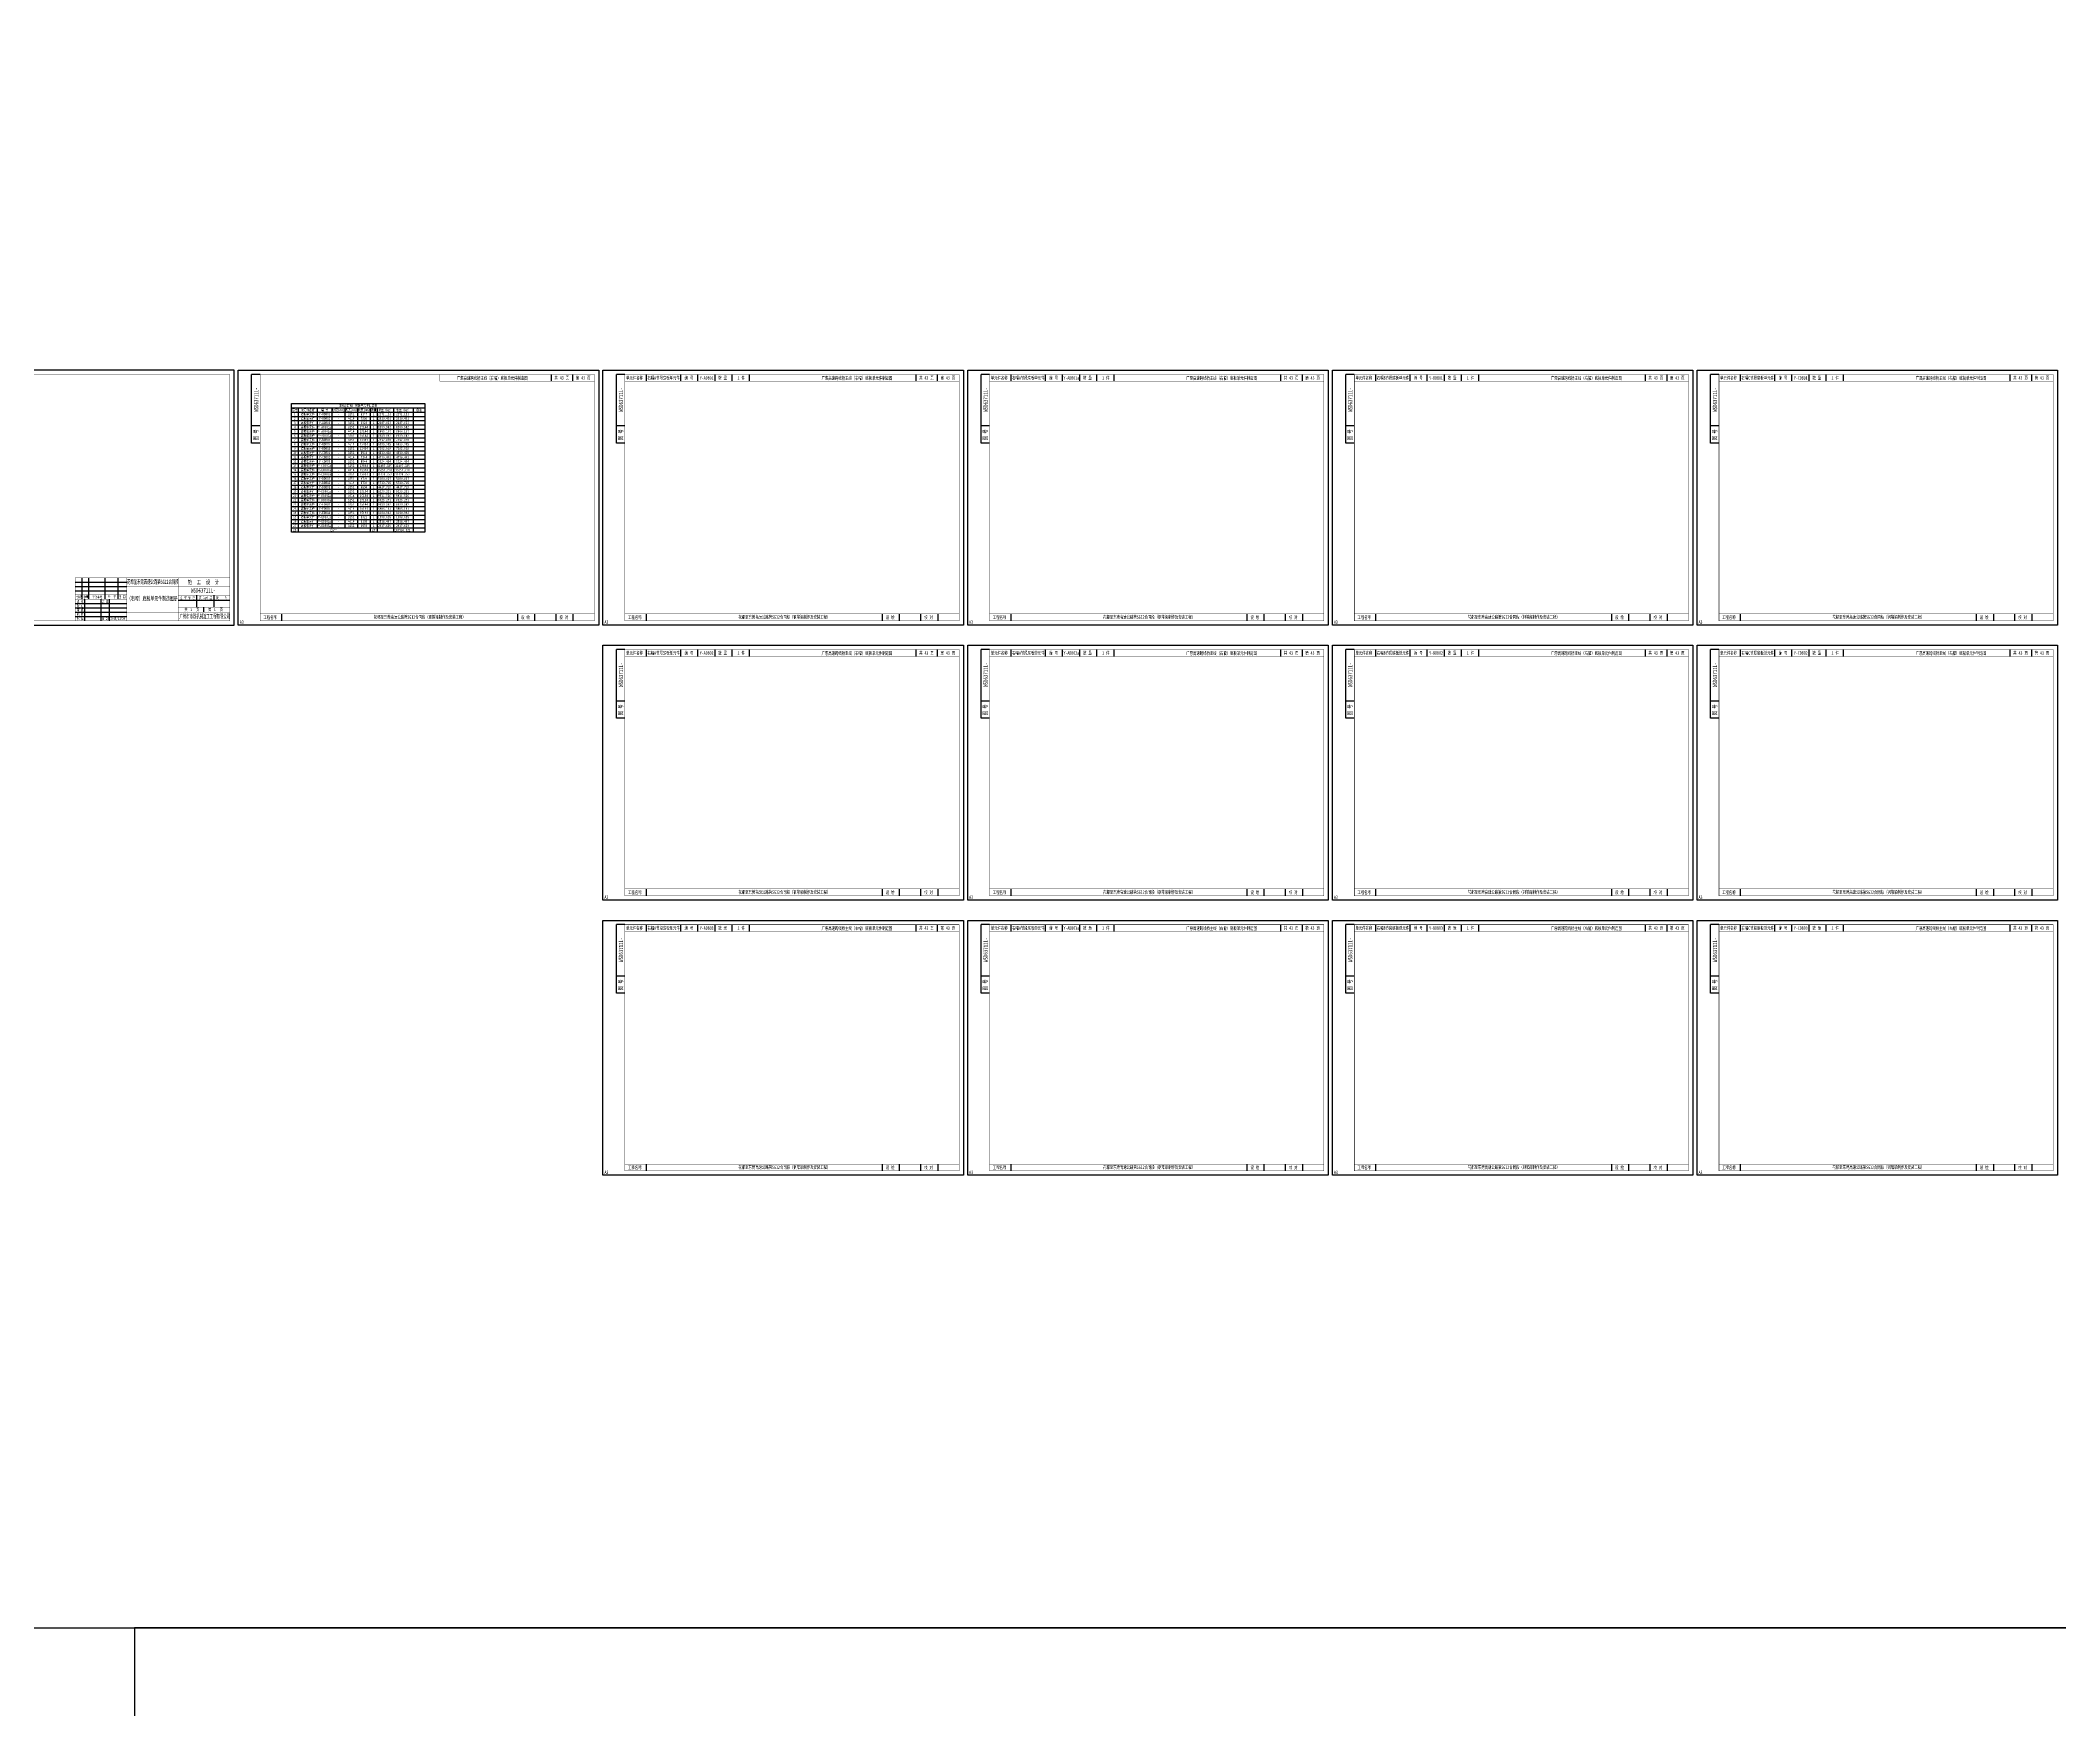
# Model space of a CAD drawing. Extents: x 1629247 to 2251351, y -601856 to -65897.
# Drawn here: x 1847598 to 1953490, y -289876 to -202354 of the extents above; entities that cross this region are included whole.
import ezdxf
from ezdxf.enums import TextEntityAlignment as Align

# ---------------------------------------------------------------- set-up
doc = ezdxf.new("R2010")
doc.units = 0
doc.header["$LTSCALE"] = 2
doc.header["$MEASUREMENT"] = 0
doc.layers.get('0').update_dxf_attribs({"linetype": 'CONTINUOUS'})
doc.layers.add('A3', color=7, linetype='CONTINUOUS')
doc.styles.add('仿宋', font='仿宋_GB2312_1.ttf', dxfattribs={"width": 0.7})

msp = doc.modelspace()

# ---------------------------------------------------------------- linework, layer by layer
at = {"color": 7}
for p, q in [((1860758.8, -221617.2), (1867767.8, -221617.2)), ((1860758.8, -221842.2), (1867767.8, -221842.2)), ((1860758.8, -222067.2), (1867767.8, -222067.2)), ((1860758.8, -222292.2), (1867767.8, -222292.2)), ((1861118.8, -221617.2), (1861118.8, -228142.2)), ((1862119.8, -221617.2), (1862119.8, -227917.2)), ((1862887.8, -221617.2), (1862887.8, -227917.2)), ((1863558.8, -221617.2), (1863558.8, -227917.2)), ((1864229.8, -221617.2), (1864229.8, -227917.2)), ((1864900.8, -221617.2), (1864900.8, -228142.2)), ((1865260.8, -221617.2), (1865260.8, -228142.2)), ((1866115.8, -221617.2), (1866115.8, -228142.2)), ((1867145.8, -221617.2), (1867145.8, -228142.2)), ((1860758.8, -222517.2), (1867767.8, -222517.2)), ((1860758.8, -222742.2), (1867767.8, -222742.2)), ((1860758.8, -222967.2), (1867767.8, -222967.2)), ((1860758.8, -223192.2), (1867767.8, -223192.2)), ((1860758.8, -223417.2), (1867767.8, -223417.2)), ((1860758.8, -223642.2), (1867767.8, -223642.2)), ((1860758.8, -223867.2), (1867767.8, -223867.2)), ((1860758.8, -224092.2), (1867767.8, -224092.2)), ((1860758.8, -224317.2), (1867767.8, -224317.2)), ((1860758.8, -224542.2), (1867767.8, -224542.2)), ((1860758.8, -224767.2), (1867767.8, -224767.2)), ((1860758.8, -224992.2), (1867767.8, -224992.2)), ((1860758.8, -225217.2), (1867767.8, -225217.2)), ((1860758.8, -225442.2), (1867767.8, -225442.2)), ((1860758.8, -225667.2), (1867767.8, -225667.2)), ((1860758.8, -225892.2), (1867767.8, -225892.2)), ((1860758.8, -226117.2), (1867767.8, -226117.2)), ((1860758.8, -226342.2), (1867767.8, -226342.2)), ((1860758.8, -226567.2), (1867767.8, -226567.2)), ((1860758.8, -226792.2), (1867767.8, -226792.2)), ((1860758.8, -227017.2), (1867767.8, -227017.2)), ((1860758.8, -227242.2), (1867767.8, -227242.2)), ((1860758.8, -227467.2), (1867767.8, -227467.2)), ((1860758.8, -227692.2), (1867767.8, -227692.2)), ((1860758.8, -227917.2), (1867767.8, -227917.2))]:
    msp.add_line(p, q, dxfattribs=at)
at = {"color": 7, "ltscale": 3}
msp.add_lwpolyline([(1834047.6, -285588.8), (2057050.8, -285588.8), (2057050.8, -125579), (1834047.6, -125579)], close=True, dxfattribs=at)
at = {"color": 7}
msp.add_lwpolyline([(1860758.8, -221392.2), (1867767.8, -221392.2), (1867767.8, -228142.2), (1860758.8, -228142.2)], close=True, dxfattribs=at)
at = {"color": 8, "ltscale": 3}
msp.add_lwpolyline([(1852530.5, -417867.6), (2049720.8, -417867.6), (2049720.8, -285588.8), (1852530.5, -285588.8)], close=True, dxfattribs=at)
at = {"layer": 'A3'}
for p, q in [((1858677.3, -223469.4), (1858677.3, -219869.4)), ((1859127.3, -219869.4), (1858677.3, -219869.4)), ((1874402.5, -220229.4), (1874402.5, -219869.4)), ((1875527.5, -220229.4), (1875527.5, -219869.4)), ((1877802.3, -223469.4), (1877802.3, -219869.4)), ((1878252.3, -219869.4), (1877802.3, -219869.4)), ((1879377.3, -220229.4), (1879377.3, -219869.4)), ((1881177.3, -220229.4), (1881177.3, -219869.4)), ((1882077.3, -220229.4), (1882077.3, -219869.4)), ((1882977.3, -220229.4), (1882977.3, -219869.4)), ((1883877.3, -220229.4), (1883877.3, -219869.4)), ((1884777.3, -220229.4), (1884777.3, -219869.4)), ((1893527.5, -220229.4), (1893527.5, -219869.4)), ((1894652.5, -220229.4), (1894652.5, -219869.4)), ((1896927.3, -223469.4), (1896927.3, -219869.4)), ((1897377.3, -219869.4), (1896927.3, -219869.4)), ((1898502.3, -220229.4), (1898502.3, -219869.4)), ((1900302.3, -220229.4), (1900302.3, -219869.4)), ((1901202.3, -220229.4), (1901202.3, -219869.4)), ((1902102.3, -220229.4), (1902102.3, -219869.4)), ((1903002.3, -220229.4), (1903002.3, -219869.4)), ((1903902.3, -220229.4), (1903902.3, -219869.4)), ((1912652.5, -220229.4), (1912652.5, -219869.4)), ((1913777.5, -220229.4), (1913777.5, -219869.4)), ((1916052.3, -223469.4), (1916052.3, -219869.4)), ((1916502.3, -219869.4), (1916052.3, -219869.4)), ((1917627.3, -220229.4), (1917627.3, -219869.4)), ((1919427.3, -220229.4), (1919427.3, -219869.4)), ((1920327.3, -220229.4), (1920327.3, -219869.4)), ((1921227.3, -220229.4), (1921227.3, -219869.4)), ((1922127.3, -220229.4), (1922127.3, -219869.4)), ((1923027.3, -220229.4), (1923027.3, -219869.4)), ((1931777.5, -220229.4), (1931777.5, -219869.4)), ((1932902.5, -220229.4), (1932902.5, -219869.4)), ((1935177.3, -223469.4), (1935177.3, -219869.4)), ((1935627.3, -219869.4), (1935177.3, -219869.4)), ((1936752.3, -220229.4), (1936752.3, -219869.4)), ((1938552.3, -220229.4), (1938552.3, -219869.4)), ((1939452.3, -220229.4), (1939452.3, -219869.4)), ((1940352.3, -220229.4), (1940352.3, -219869.4)), ((1941252.3, -220229.4), (1941252.3, -219869.4)), ((1942152.3, -220229.4), (1942152.3, -219869.4)), ((1950902.5, -220229.4), (1950902.5, -219869.4)), ((1952027.5, -220229.4), (1952027.5, -219869.4)), ((1859127.3, -222569.4), (1858677.3, -222569.4)), ((1878252.3, -222569.4), (1877802.3, -222569.4)), ((1897377.3, -222569.4), (1896927.3, -222569.4)), ((1916502.3, -222569.4), (1916052.3, -222569.4)), ((1935627.3, -222569.4), (1935177.3, -222569.4)), ((1859127.3, -223469.4), (1858677.3, -223469.4)), ((1878252.3, -223469.4), (1877802.3, -223469.4)), ((1897377.3, -223469.4), (1896927.3, -223469.4)), ((1916502.3, -223469.4), (1916052.3, -223469.4)), ((1935627.3, -223469.4), (1935177.3, -223469.4)), ((1860252.3, -232784.4), (1860252.3, -232424.4)), ((1872631.8, -232784.4), (1872631.8, -232424.4)), ((1873531.8, -232784.4), (1873531.8, -232424.4)), ((1874646, -232784.4), (1874646, -232424.4)), ((1875546, -232784.4), (1875546, -232424.4)), ((1879377.3, -232784.4), (1879377.3, -232424.4)), ((1891756.8, -232784.4), (1891756.8, -232424.4)), ((1892656.8, -232784.4), (1892656.8, -232424.4)), ((1893771, -232784.4), (1893771, -232424.4)), ((1894671, -232784.4), (1894671, -232424.4)), ((1898502.3, -232784.4), (1898502.3, -232424.4)), ((1910881.8, -232784.4), (1910881.8, -232424.4)), ((1911781.8, -232784.4), (1911781.8, -232424.4)), ((1912896, -232784.4), (1912896, -232424.4)), ((1913796, -232784.4), (1913796, -232424.4)), ((1917627.3, -232784.4), (1917627.3, -232424.4)), ((1930006.8, -232784.4), (1930006.8, -232424.4)), ((1930906.8, -232784.4), (1930906.8, -232424.4)), ((1932021, -232784.4), (1932021, -232424.4)), ((1932921, -232784.4), (1932921, -232424.4)), ((1936752.3, -232784.4), (1936752.3, -232424.4)), ((1949131.8, -232784.4), (1949131.8, -232424.4)), ((1950031.8, -232784.4), (1950031.8, -232424.4)), ((1951146, -232784.4), (1951146, -232424.4)), ((1952046, -232784.4), (1952046, -232424.4)), ((1877802.3, -237893.4), (1877802.3, -234293.4)), ((1878252.3, -234293.4), (1877802.3, -234293.4)), ((1879377.3, -234653.4), (1879377.3, -234293.4)), ((1881177.3, -234653.4), (1881177.3, -234293.4)), ((1882077.3, -234653.4), (1882077.3, -234293.4)), ((1882977.3, -234653.4), (1882977.3, -234293.4)), ((1883877.3, -234653.4), (1883877.3, -234293.4)), ((1884777.3, -234653.4), (1884777.3, -234293.4)), ((1893527.5, -234653.4), (1893527.5, -234293.4)), ((1894652.5, -234653.4), (1894652.5, -234293.4)), ((1896927.3, -237893.4), (1896927.3, -234293.4)), ((1897377.3, -234293.4), (1896927.3, -234293.4)), ((1898502.3, -234653.4), (1898502.3, -234293.4)), ((1900302.3, -234653.4), (1900302.3, -234293.4)), ((1901202.3, -234653.4), (1901202.3, -234293.4)), ((1902102.3, -234653.4), (1902102.3, -234293.4)), ((1903002.3, -234653.4), (1903002.3, -234293.4)), ((1903902.3, -234653.4), (1903902.3, -234293.4)), ((1912652.5, -234653.4), (1912652.5, -234293.4)), ((1913777.5, -234653.4), (1913777.5, -234293.4)), ((1916052.3, -237893.4), (1916052.3, -234293.4)), ((1916502.3, -234293.4), (1916052.3, -234293.4)), ((1917627.3, -234653.4), (1917627.3, -234293.4)), ((1919427.3, -234653.4), (1919427.3, -234293.4)), ((1920327.3, -234653.4), (1920327.3, -234293.4)), ((1921227.3, -234653.4), (1921227.3, -234293.4)), ((1922127.3, -234653.4), (1922127.3, -234293.4)), ((1923027.3, -234653.4), (1923027.3, -234293.4)), ((1931777.5, -234653.4), (1931777.5, -234293.4)), ((1932902.5, -234653.4), (1932902.5, -234293.4)), ((1935177.3, -237893.4), (1935177.3, -234293.4)), ((1935627.3, -234293.4), (1935177.3, -234293.4)), ((1936752.3, -234653.4), (1936752.3, -234293.4)), ((1938552.3, -234653.4), (1938552.3, -234293.4)), ((1939452.3, -234653.4), (1939452.3, -234293.4)), ((1940352.3, -234653.4), (1940352.3, -234293.4)), ((1941252.3, -234653.4), (1941252.3, -234293.4)), ((1942152.3, -234653.4), (1942152.3, -234293.4)), ((1950902.5, -234653.4), (1950902.5, -234293.4)), ((1952027.5, -234653.4), (1952027.5, -234293.4)), ((1878252.3, -236993.4), (1877802.3, -236993.4)), ((1897377.3, -236993.4), (1896927.3, -236993.4)), ((1916502.3, -236993.4), (1916052.3, -236993.4)), ((1935627.3, -236993.4), (1935177.3, -236993.4)), ((1878252.3, -237893.4), (1877802.3, -237893.4)), ((1897377.3, -237893.4), (1896927.3, -237893.4)), ((1916502.3, -237893.4), (1916052.3, -237893.4)), ((1935627.3, -237893.4), (1935177.3, -237893.4)), ((1879377.3, -247208.4), (1879377.3, -246848.4)), ((1891756.8, -247208.4), (1891756.8, -246848.4)), ((1892656.8, -247208.4), (1892656.8, -246848.4)), ((1893771, -247208.4), (1893771, -246848.4)), ((1894671, -247208.4), (1894671, -246848.4)), ((1898502.3, -247208.4), (1898502.3, -246848.4)), ((1910881.8, -247208.4), (1910881.8, -246848.4)), ((1911781.8, -247208.4), (1911781.8, -246848.4)), ((1912896, -247208.4), (1912896, -246848.4)), ((1913796, -247208.4), (1913796, -246848.4)), ((1917627.3, -247208.4), (1917627.3, -246848.4)), ((1930006.8, -247208.4), (1930006.8, -246848.4)), ((1930906.8, -247208.4), (1930906.8, -246848.4)), ((1932021, -247208.4), (1932021, -246848.4)), ((1932921, -247208.4), (1932921, -246848.4)), ((1936752.3, -247208.4), (1936752.3, -246848.4)), ((1949131.8, -247208.4), (1949131.8, -246848.4)), ((1950031.8, -247208.4), (1950031.8, -246848.4)), ((1951146, -247208.4), (1951146, -246848.4)), ((1952046, -247208.4), (1952046, -246848.4)), ((1877802.3, -252317.3), (1877802.3, -248717.3)), ((1878252.3, -248717.3), (1877802.3, -248717.3)), ((1879377.3, -249077.3), (1879377.3, -248717.3)), ((1881177.3, -249077.3), (1881177.3, -248717.3)), ((1882077.3, -249077.3), (1882077.3, -248717.3)), ((1882977.3, -249077.3), (1882977.3, -248717.3)), ((1883877.3, -249077.3), (1883877.3, -248717.3)), ((1884777.3, -249077.3), (1884777.3, -248717.3)), ((1893527.5, -249077.3), (1893527.5, -248717.3)), ((1894652.5, -249077.3), (1894652.5, -248717.3)), ((1896927.3, -252317.3), (1896927.3, -248717.3)), ((1897377.3, -248717.3), (1896927.3, -248717.3)), ((1898502.3, -249077.3), (1898502.3, -248717.3)), ((1900302.3, -249077.3), (1900302.3, -248717.3)), ((1901202.3, -249077.3), (1901202.3, -248717.3)), ((1902102.3, -249077.3), (1902102.3, -248717.3)), ((1903002.3, -249077.3), (1903002.3, -248717.3)), ((1903902.3, -249077.3), (1903902.3, -248717.3)), ((1912652.5, -249077.3), (1912652.5, -248717.3)), ((1913777.5, -249077.3), (1913777.5, -248717.3)), ((1916052.3, -252317.3), (1916052.3, -248717.3)), ((1916502.3, -248717.3), (1916052.3, -248717.3)), ((1917627.3, -249077.3), (1917627.3, -248717.3)), ((1919427.3, -249077.3), (1919427.3, -248717.3)), ((1920327.3, -249077.3), (1920327.3, -248717.3)), ((1921227.3, -249077.3), (1921227.3, -248717.3)), ((1922127.3, -249077.3), (1922127.3, -248717.3)), ((1923027.3, -249077.3), (1923027.3, -248717.3)), ((1931777.5, -249077.3), (1931777.5, -248717.3)), ((1932902.5, -249077.3), (1932902.5, -248717.3)), ((1935177.3, -252317.3), (1935177.3, -248717.3)), ((1935627.3, -248717.3), (1935177.3, -248717.3)), ((1936752.3, -249077.3), (1936752.3, -248717.3)), ((1938552.3, -249077.3), (1938552.3, -248717.3)), ((1939452.3, -249077.3), (1939452.3, -248717.3)), ((1940352.3, -249077.3), (1940352.3, -248717.3)), ((1941252.3, -249077.3), (1941252.3, -248717.3)), ((1942152.3, -249077.3), (1942152.3, -248717.3)), ((1950902.5, -249077.3), (1950902.5, -248717.3)), ((1952027.5, -249077.3), (1952027.5, -248717.3)), ((1878252.3, -251417.3), (1877802.3, -251417.3)), ((1897377.3, -251417.3), (1896927.3, -251417.3)), ((1916502.3, -251417.3), (1916052.3, -251417.3)), ((1935627.3, -251417.3), (1935177.3, -251417.3)), ((1878252.3, -252317.3), (1877802.3, -252317.3)), ((1897377.3, -252317.3), (1896927.3, -252317.3)), ((1916502.3, -252317.3), (1916052.3, -252317.3)), ((1935627.3, -252317.3), (1935177.3, -252317.3)), ((1879377.3, -261632.3), (1879377.3, -261272.3)), ((1891756.8, -261632.3), (1891756.8, -261272.3)), ((1892656.8, -261632.3), (1892656.8, -261272.3)), ((1893771, -261632.3), (1893771, -261272.3)), ((1894671, -261632.3), (1894671, -261272.3)), ((1898502.3, -261632.3), (1898502.3, -261272.3)), ((1910881.8, -261632.3), (1910881.8, -261272.3)), ((1911781.8, -261632.3), (1911781.8, -261272.3)), ((1912896, -261632.3), (1912896, -261272.3)), ((1913796, -261632.3), (1913796, -261272.3)), ((1917627.3, -261632.3), (1917627.3, -261272.3)), ((1930006.8, -261632.3), (1930006.8, -261272.3)), ((1930906.8, -261632.3), (1930906.8, -261272.3)), ((1932021, -261632.3), (1932021, -261272.3)), ((1932921, -261632.3), (1932921, -261272.3)), ((1936752.3, -261632.3), (1936752.3, -261272.3)), ((1949131.8, -261632.3), (1949131.8, -261272.3)), ((1950031.8, -261632.3), (1950031.8, -261272.3)), ((1951146, -261632.3), (1951146, -261272.3)), ((1952046, -261632.3), (1952046, -261272.3))]:
    msp.add_line(p, q, dxfattribs=at)
at = {"layer": 'A3', "color": 7}
for p, q in [((1849427.5, -230759.4), (1852127.5, -230759.4)), ((1849787.5, -231659.4), (1849787.5, -230534.4)), ((1850147.5, -231656.9), (1850147.5, -230534.4)), ((1851002.5, -231659.4), (1851002.5, -230534.4)), ((1851677.5, -231659.4), (1851677.5, -230534.4)), ((1849427.5, -230984.4), (1852127.5, -230984.4)), ((1849427.5, -231209.4), (1852127.5, -231209.4)), ((1849427.5, -231884.4), (1852127.5, -231884.4)), ((1849922.5, -232784.4), (1849922.5, -231659)), ((1850777.5, -232784.4), (1850777.5, -231659.4)), ((1851227.5, -232784.4), (1851227.5, -231659.4)), ((1855795.5, -232068.8), (1855795.5, -231438.8)), ((1856717.5, -232064.4), (1856717.5, -231434.4)), ((1849427.5, -232109.4), (1852127.5, -232109.4)), ((1849427.5, -232334.4), (1852127.5, -232334.4)), ((1849427.5, -232559.4), (1852127.5, -232559.4)), ((1856177.5, -232334.4), (1856177.5, -232064.4))]:
    msp.add_line(p, q, dxfattribs=at)
at = {"layer": 'A3', "color": 7, "linetype": 'Continuous'}
msp.add_line((1854827.5, -231704.4), (1857527.5, -231704.4), dxfattribs=at)
at = {"layer": 'A3'}
for points in [[(1838852.5, -233009.4), (1857752.5, -233009.4), (1857752.5, -219644.4), (1838852.5, -219644.4)], [(1876877.5, -219644.4), (1876877.5, -233009.4), (1857977.5, -233009.4), (1857977.5, -219644.4)], [(1896002.5, -219644.4), (1896002.5, -233009.4), (1877102.5, -233009.4), (1877102.5, -219644.4)], [(1915127.5, -219644.4), (1915127.5, -233009.4), (1896227.5, -233009.4), (1896227.5, -219644.4)], [(1934252.5, -219644.4), (1934252.5, -233009.4), (1915352.5, -233009.4), (1915352.5, -219644.4)], [(1953377.5, -219644.4), (1953377.5, -233009.4), (1934477.5, -233009.4), (1934477.5, -219644.4)], [(1896002.5, -234068.4), (1896002.5, -247433.4), (1877102.5, -247433.4), (1877102.5, -234068.4)], [(1915127.5, -234068.4), (1915127.5, -247433.4), (1896227.5, -247433.4), (1896227.5, -234068.4)], [(1934252.5, -234068.4), (1934252.5, -247433.4), (1915352.5, -247433.4), (1915352.5, -234068.4)], [(1953377.5, -234068.4), (1953377.5, -247433.4), (1934477.5, -247433.4), (1934477.5, -234068.4)], [(1896002.5, -248492.3), (1896002.5, -261857.3), (1877102.5, -261857.3), (1877102.5, -248492.3)], [(1915127.5, -248492.3), (1915127.5, -261857.3), (1896227.5, -261857.3), (1896227.5, -248492.3)], [(1934252.5, -248492.3), (1934252.5, -261857.3), (1915352.5, -261857.3), (1915352.5, -248492.3)], [(1953377.5, -248492.3), (1953377.5, -261857.3), (1934477.5, -261857.3), (1934477.5, -248492.3)]]:
    msp.add_lwpolyline(points, close=True, dxfattribs=at)
for points, const_width in [([(1840002.3, -219869.4), (1857527.5, -219869.4), (1857527.5, -232784.4), (1840002.3, -232784.4), (1840002.3, -219869.4)], 22.5), ([(1859127.3, -219869.4), (1876652.5, -219869.4), (1876652.5, -232784.4), (1859127.3, -232784.4), (1859127.3, -219869.4)], 22.5), ([(1868542.9, -220229.4), (1868542.9, -219869.4)], 18), ([(1868542.9, -220229.4), (1876652.5, -220229.4)], 18), ([(1878252.3, -219869.4), (1895777.5, -219869.4), (1895777.5, -232784.4), (1878252.3, -232784.4), (1878252.3, -219869.4)], 22.5), ([(1878252.3, -220229.4), (1895777.5, -220229.4)], 18), ([(1897377.3, -219869.4), (1914902.5, -219869.4), (1914902.5, -232784.4), (1897377.3, -232784.4), (1897377.3, -219869.4)], 22.5), ([(1897377.3, -220229.4), (1914902.5, -220229.4)], 18), ([(1916502.3, -219869.4), (1934027.5, -219869.4), (1934027.5, -232784.4), (1916502.3, -232784.4), (1916502.3, -219869.4)], 22.5), ([(1916502.3, -220229.4), (1934027.5, -220229.4)], 18), ([(1935627.3, -219869.4), (1953152.5, -219869.4), (1953152.5, -232784.4), (1935627.3, -232784.4), (1935627.3, -219869.4)], 22.5), ([(1935627.3, -220229.4), (1953152.5, -220229.4)], 18), ([(1849427.5, -232784.4), (1849427.5, -230534.4), (1857527.5, -230534.4)], 18), ([(1859127.3, -232424.4), (1876652.5, -232424.4)], 18), ([(1878252.3, -232424.4), (1895777.5, -232424.4)], 18), ([(1897377.3, -232424.4), (1914902.5, -232424.4)], 18), ([(1916502.3, -232424.4), (1934027.5, -232424.4)], 18), ([(1935627.3, -232424.4), (1953152.5, -232424.4)], 18), ([(1878252.3, -234293.4), (1895777.5, -234293.4), (1895777.5, -247208.4), (1878252.3, -247208.4), (1878252.3, -234293.4)], 22.5), ([(1878252.3, -234653.4), (1895777.5, -234653.4)], 18), ([(1897377.3, -234293.4), (1914902.5, -234293.4), (1914902.5, -247208.4), (1897377.3, -247208.4), (1897377.3, -234293.4)], 22.5), ([(1897377.3, -234653.4), (1914902.5, -234653.4)], 18), ([(1916502.3, -234293.4), (1934027.5, -234293.4), (1934027.5, -247208.4), (1916502.3, -247208.4), (1916502.3, -234293.4)], 22.5), ([(1916502.3, -234653.4), (1934027.5, -234653.4)], 18), ([(1935627.3, -234293.4), (1953152.5, -234293.4), (1953152.5, -247208.4), (1935627.3, -247208.4), (1935627.3, -234293.4)], 22.5), ([(1935627.3, -234653.4), (1953152.5, -234653.4)], 18), ([(1878252.3, -246848.4), (1895777.5, -246848.4)], 18), ([(1897377.3, -246848.4), (1914902.5, -246848.4)], 18), ([(1916502.3, -246848.4), (1934027.5, -246848.4)], 18), ([(1935627.3, -246848.4), (1953152.5, -246848.4)], 18), ([(1878252.3, -248717.3), (1895777.5, -248717.3), (1895777.5, -261632.3), (1878252.3, -261632.3), (1878252.3, -248717.3)], 22.5), ([(1897377.3, -248717.3), (1914902.5, -248717.3), (1914902.5, -261632.3), (1897377.3, -261632.3), (1897377.3, -248717.3)], 22.5), ([(1916502.3, -248717.3), (1934027.5, -248717.3), (1934027.5, -261632.3), (1916502.3, -261632.3), (1916502.3, -248717.3)], 22.5), ([(1935627.3, -248717.3), (1953152.5, -248717.3), (1953152.5, -261632.3), (1935627.3, -261632.3), (1935627.3, -248717.3)], 22.5), ([(1878252.3, -249077.3), (1895777.5, -249077.3)], 18), ([(1897377.3, -249077.3), (1914902.5, -249077.3)], 18), ([(1916502.3, -249077.3), (1934027.5, -249077.3)], 18), ([(1935627.3, -249077.3), (1953152.5, -249077.3)], 18), ([(1878252.3, -261272.3), (1895777.5, -261272.3)], 18), ([(1897377.3, -261272.3), (1914902.5, -261272.3)], 18), ([(1916502.3, -261272.3), (1934027.5, -261272.3)], 18), ([(1935627.3, -261272.3), (1953152.5, -261272.3)], 18)]:
    msp.add_lwpolyline(points, dxfattribs=dict(at, const_width=const_width))
at = {"layer": 'A3', "color": 7, "linetype": 'Continuous', "const_width": 18}
for points in [[(1852127.5, -232784.4), (1852127.5, -230534.4)], [(1854828.7, -232784.4), (1854828.7, -230534.4)], [(1849427.5, -231426.6), (1852127.5, -231426.6)], [(1849427.5, -231659), (1852127.5, -231659)], [(1852127.5, -230984.4), (1857527.5, -230984.4)], [(1857527.5, -231434.4), (1854828.7, -231434.4)], [(1852127.5, -232334.4), (1857527.5, -232334.4)], [(1854828.7, -232065.5), (1857527.5, -232065.5)]]:
    msp.add_lwpolyline(points, dxfattribs=at)

# ---------------------------------------------------------------- texts
at = {"color": 7, "style": '仿宋', "width": 0.85}
for s, p in [('序号', (1860938.8, -221729.7)), ('3', (1860938.8, -222404.7)), ('2', (1860938.8, -222179.7)), ('1', (1860938.8, -221954.7)), ('底板单元件', (1861619.3, -221954.7)), ('底板单元件', (1861619.3, -222179.7)), ('底板单元件', (1861619.3, -222404.7)), ('单元件名称', (1861619.3, -221729.7)), ('Y-ADB01', (1862503.8, -221954.7)), ('Y-ADB02', (1862503.8, -222179.7)), ('Y-ADB03', (1862503.8, -222404.7)), ('编 号', (1862503.8, -221729.7)), ('厚度(mm)', (1863223.3, -221729.7)), ('-', (1863223.3, -221954.7)), ('-', (1863223.3, -222179.7)), ('主线(右幅) 底板单元件汇总表', (1864263.3, -221504.7)), ('宽度(mm)', (1863894.3, -221729.7)), ('4014', (1863894.3, -222179.7)), ('3152', (1863894.3, -221954.7)), ('3152', (1863894.3, -222404.7)), ('长度(mm)', (1864565.3, -221729.7)), ('6347', (1864565.3, -221954.7)), ('7030', (1864565.3, -222179.7)), ('6923', (1864565.3, -222404.7)), ('数量', (1865080.8, -221729.7)), ('1', (1865080.8, -221954.7)), ('1', (1865080.8, -222179.7)), ('1', (1865080.8, -222404.7)), ('单重（kg）', (1865688.3, -221729.7)), ('2371.191 ', (1865688.3, -221954.7)), ('2910.491 ', (1865688.3, -222179.7)), ('2647.027 ', (1865688.3, -222404.7)), ('总重（kg）', (1866630.8, -221729.7)), ('2371.191 ', (1866630.8, -221954.7)), ('2910.491 ', (1866630.8, -222179.7)), ('2647.027 ', (1866630.8, -222404.7)), ('备注', (1867456.8, -221729.7)), ('4', (1860938.8, -222629.7)), ('5', (1860938.8, -222854.7)), ('6', (1860938.8, -223079.7)), ('7', (1860938.8, -223304.7)), ('底板单元件', (1861619.3, -222629.7)), ('底板单元件', (1861619.3, -222854.7)), ('底板单元件', (1861619.3, -223079.7)), ('底板单元件', (1861619.3, -223304.7)), ('Y-ADB01a', (1862503.8, -222629.7)), ('Y-ADB02a', (1862503.8, -222854.7)), ('Y-ADB03a', (1862503.8, -223079.7)), ('Y-BDB01', (1862503.8, -223304.7)), ('-', (1863223.3, -222404.7)), ('-', (1863223.3, -222629.7)), ('-', (1863223.3, -222854.7)), ('-', (1863223.3, -223079.7)), ('-', (1863223.3, -223304.7)), ('4014', (1863894.3, -222854.7)), ('3152', (1863894.3, -222629.7)), ('3152', (1863894.3, -223079.7)), ('3152', (1863894.3, -223304.7)), ('15144', (1864565.3, -222629.7)), ('15144', (1864565.3, -222854.7)), ('15144', (1864565.3, -223079.7)), ('13494', (1864565.3, -223304.7)), ('1', (1865080.8, -222629.7)), ('1', (1865080.8, -222854.7)), ('1', (1865080.8, -223079.7)), ('1', (1865080.8, -223304.7)), ('8300.982 ', (1865688.3, -222629.7)), ('8300.982 ', (1865688.3, -223079.7)), ('9886.167 ', (1865688.3, -222854.7)), ('7392.028 ', (1865688.3, -223304.7)), ('8300.982 ', (1866630.8, -222629.7)), ('8300.982 ', (1866630.8, -223079.7)), ('9886.167 ', (1866630.8, -222854.7)), ('7392.028 ', (1866630.8, -223304.7)), ('10', (1860938.8, -223979.7)), ('11', (1860938.8, -224204.7)), ('12', (1860938.8, -224429.7)), ('8', (1860938.8, -223529.7)), ('9', (1860938.8, -223754.7)), ('底板单元件', (1861619.3, -223529.7)), ('底板单元件', (1861619.3, -223754.7)), ('底板单元件', (1861619.3, -223979.7)), ('底板单元件', (1861619.3, -224204.7)), ('底板单元件', (1861619.3, -224429.7)), ('Y-BDB02', (1862503.8, -223529.7)), ('Y-BDB03', (1862503.8, -223754.7)), ('Y-CDB01', (1862503.8, -223979.7)), ('Y-CDB02', (1862503.8, -224204.7)), ('Y-CDB03', (1862503.8, -224429.7)), ('-', (1863223.3, -223529.7)), ('-', (1863223.3, -223754.7)), ('-', (1863223.3, -223979.7)), ('-', (1863223.3, -224204.7)), ('-', (1863223.3, -224429.7)), ('4014', (1863894.3, -223529.7)), ('4014', (1863894.3, -224204.7)), ('3152', (1863894.3, -223754.7)), ('3152', (1863894.3, -223979.7)), ('3152', (1863894.3, -224429.7)), ('13494', (1864565.3, -223529.7)), ('13494', (1864565.3, -223754.7)), ('8844', (1864565.3, -223979.7)), ('8844', (1864565.3, -224429.7)), ('7344', (1864565.3, -224204.7)), ('1', (1865080.8, -223529.7)), ('1', (1865080.8, -223754.7)), ('1', (1865080.8, -223979.7)), ('1', (1865080.8, -224204.7)), ('1', (1865080.8, -224429.7)), ('4830.428 ', (1865688.3, -223979.7)), ('4776.401 ', (1865688.3, -224204.7)), ('5324.434 ', (1865688.3, -224429.7)), ('8805.255 ', (1865688.3, -223529.7)), ('7392.028 ', (1865688.3, -223754.7)), ('4830.428 ', (1866630.8, -223979.7)), ('4776.401 ', (1866630.8, -224204.7)), ('5324.434 ', (1866630.8, -224429.7)), ('8805.255 ', (1866630.8, -223529.7)), ('7392.028 ', (1866630.8, -223754.7)), ('13', (1860938.8, -224654.7)), ('14', (1860938.8, -224879.7)), ('15', (1860938.8, -225104.7)), ('16', (1860938.8, -225329.7)), ('17', (1860938.8, -225554.7)), ('底板单元件', (1861619.3, -224654.7)), ('底板单元件', (1861619.3, -224879.7)), ('底板单元件', (1861619.3, -225104.7)), ('底板单元件', (1861619.3, -225329.7)), ('底板单元件', (1861619.3, -225554.7)), ('Y-CDB01a', (1862503.8, -224654.7)), ('Y-CDB02a', (1862503.8, -224879.7)), ('Y-CDB03a', (1862503.8, -225104.7)), ('Y-DDB01', (1862503.8, -225329.7)), ('Y-DDB02', (1862503.8, -225554.7)), ('-', (1863223.3, -224654.7)), ('-', (1863223.3, -224879.7)), ('-', (1863223.3, -225104.7)), ('-', (1863223.3, -225329.7)), ('4014', (1863894.3, -224879.7)), ('4014', (1863894.3, -225554.7)), ('3152', (1863894.3, -224654.7)), ('3152', (1863894.3, -225104.7)), ('3152', (1863894.3, -225329.7)), ('13894', (1864565.3, -224654.7)), ('15394', (1864565.3, -224879.7)), ('13894', (1864565.3, -225104.7)), ('6794', (1864565.3, -225329.7)), ('6794', (1864565.3, -225554.7)), ('1', (1865080.8, -224654.7)), ('1', (1865080.8, -224879.7)), ('1', (1865080.8, -225104.7)), ('1', (1865080.8, -225329.7)), ('1', (1865080.8, -225554.7)), ('11487.585 ', (1865688.3, -224654.7)), ('15352.278 ', (1865688.3, -224879.7)), ('11428.252 ', (1865688.3, -225104.7)), ('5380.007 ', (1865688.3, -225329.7)), ('5739.715 ', (1865688.3, -225554.7)), ('11487.585 ', (1866630.8, -224654.7)), ('15352.278 ', (1866630.8, -224879.7)), ('11428.252 ', (1866630.8, -225104.7)), ('5380.007 ', (1866630.8, -225329.7)), ('5739.715 ', (1866630.8, -225554.7)), ('20', (1860938.8, -226229.7)), ('21', (1860938.8, -226454.7)), ('18', (1860938.8, -225779.7)), ('19', (1860938.8, -226004.7)), ('底板单元件', (1861619.3, -225779.7)), ('底板单元件', (1861619.3, -226004.7)), ('底板单元件', (1861619.3, -226229.7)), ('底板单元件', (1861619.3, -226454.7)), ('底板单元件', (1861619.3, -226679.7)), ('Y-DDB01a', (1862503.8, -226004.7)), ('Y-DDB02a', (1862503.8, -226229.7)), ('Y-DDB03a', (1862503.8, -226454.7)), ('Y-DDB03', (1862503.8, -225779.7)), ('-', (1863223.3, -225554.7)), ('-', (1863223.3, -225779.7)), ('-', (1863223.3, -226004.7)), ('-', (1863223.3, -226229.7)), ('-', (1863223.3, -226454.7)), ('4014', (1863894.3, -226229.7)), ('3152', (1863894.3, -225779.7)), ('3152', (1863894.3, -226004.7)), ('3152', (1863894.3, -226454.7)), ('15194', (1864565.3, -226004.7)), ('15194', (1864565.3, -226229.7)), ('15194', (1864565.3, -226454.7)), ('6694', (1864565.3, -225779.7)), ('1', (1865080.8, -225779.7)), ('1', (1865080.8, -226004.7)), ('1', (1865080.8, -226229.7)), ('1', (1865080.8, -226454.7)), ('4417.710 ', (1865688.3, -225779.7)), ('8323.251 ', (1865688.3, -226004.7)), ('8323.251 ', (1865688.3, -226454.7)), ('9914.526 ', (1865688.3, -226229.7)), ('4417.710 ', (1866630.8, -225779.7)), ('8323.251 ', (1866630.8, -226004.7)), ('8323.251 ', (1866630.8, -226454.7)), ('9914.526 ', (1866630.8, -226229.7)), ('22', (1860938.8, -226679.7)), ('23', (1860938.8, -226904.7)), ('24', (1860938.8, -227129.7)), ('25', (1860938.8, -227354.7)), ('26', (1860938.8, -227579.7)), ('底板单元件', (1861619.3, -226904.7)), ('底板单元件', (1861619.3, -227129.7)), ('底板单元件', (1861619.3, -227354.7)), ('底板单元件', (1861619.3, -227579.7)), ('Y-EDB01a', (1862503.8, -227354.7)), ('Y-EDB02a', (1862503.8, -227579.7)), ('Y-EDB01', (1862503.8, -226679.7)), ('Y-EDB02', (1862503.8, -226904.7)), ('Y-EDB03', (1862503.8, -227129.7)), ('-', (1863223.3, -226679.7)), ('-', (1863223.3, -226904.7)), ('-', (1863223.3, -227129.7)), ('-', (1863223.3, -227354.7)), ('-', (1863223.3, -227579.7)), ('4014', (1863894.3, -226904.7)), ('4014', (1863894.3, -227579.7)), ('3152', (1863894.3, -226679.7)), ('3152', (1863894.3, -227129.7)), ('3152', (1863894.3, -227354.7)), ('15144', (1864565.3, -226679.7)), ('15144', (1864565.3, -226904.7)), ('15144', (1864565.3, -227129.7)), ('5021', (1864565.3, -227354.7)), ('6198', (1864565.3, -227579.7)), ('1', (1865080.8, -226679.7)), ('1', (1865080.8, -226904.7)), ('1', (1865080.8, -227129.7)), ('1', (1865080.8, -227354.7)), ('1', (1865080.8, -227579.7)), ('2838.467 ', (1865688.3, -227579.7)), ('8300.982 ', (1865688.3, -226679.7)), ('8300.982 ', (1865688.3, -227129.7)), ('9886.167 ', (1865688.3, -226904.7)), ('1988.095 ', (1865688.3, -227354.7)), ('2838.467 ', (1866630.8, -227579.7)), ('8300.982 ', (1866630.8, -226679.7)), ('8300.982 ', (1866630.8, -227129.7)), ('9886.167 ', (1866630.8, -226904.7)), ('1988.095 ', (1866630.8, -227354.7)), ('27', (1860938.8, -227804.7)), ('28', (1860938.8, -228029.7)), ('底板单元件', (1861619.3, -227804.7)), ('Y-EDB03a', (1862503.8, -227804.7)), ('合计：', (1863009.8, -228029.7)), ('-', (1863223.3, -227804.7)), ('3152', (1863894.3, -227804.7)), ('6878', (1864565.3, -227804.7)), ('27', (1865080.8, -228029.7)), ('1', (1865080.8, -227804.7)), ('2917.639 ', (1865688.3, -227804.7)), ('187536.321 ', (1866630.8, -228029.7)), ('2917.639 ', (1866630.8, -227804.7))]:
    msp.add_text(s, height=121.5, dxfattribs=at).set_placement(p, align=Align.MIDDLE_CENTER)
at = {"layer": 'A3', "color": 6, "linetype": 'Continuous', "style": '仿宋', "width": 0.7}
for p in [(1869441.2, -220150.3), (1888566.2, -220150.3), (1907691.2, -220150.3), (1926816.2, -220150.3), (1945941.2, -220150.3), (1888566.2, -234574.2), (1907691.2, -234574.2), (1926816.2, -234574.2), (1945941.2, -234574.2), (1888566.2, -248998.1), (1907691.2, -248998.1), (1926816.2, -248998.1), (1945941.2, -248998.1)]:
    msp.add_text('广惠高速跨线桥主线（右幅）底板单元件制造图', height=180, dxfattribs=at).set_placement(p)
at = {"layer": 'A3', "color": 7, "linetype": 'Continuous', "style": '仿宋'}
for s, height, width, p in [('共 43 页', 180, 0.7, (1874554.8, -220139.6)), ('第 43 页', 180, 0.7, (1875679.8, -220139.6)), ('单元件名称', 180, 0.7, (1878314.8, -220139.6)), ('编 号', 180, 0.7, (1881383.2, -220139.6)), ('数 量', 180, 0.7, (1883149.7, -220139.6)), ('共 43 页', 180, 0.7, (1893679.8, -220139.6)), ('第 43 页', 180, 0.7, (1894804.8, -220139.6)), ('单元件名称', 180, 0.7, (1897439.8, -220139.6)), ('编 号', 180, 0.7, (1900508.2, -220139.6)), ('数 量', 180, 0.7, (1902274.7, -220139.6)), ('共 43 页', 180, 0.7, (1912804.8, -220139.6)), ('第 43 页', 180, 0.7, (1913929.8, -220139.6)), ('单元件名称', 180, 0.7, (1916564.8, -220139.6)), ('编 号', 180, 0.7, (1919633.2, -220139.6)), ('数 量', 180, 0.7, (1921399.7, -220139.6)), ('共 43 页', 180, 0.7, (1931929.8, -220139.6)), ('第 43 页', 180, 0.7, (1933054.8, -220139.6)), ('单元件名称', 180, 0.7, (1935689.8, -220139.6)), ('编 号', 180, 0.7, (1938758.2, -220139.6)), ('数 量', 180, 0.7, (1940524.7, -220139.6)), ('共 43 页', 180, 0.7, (1951054.8, -220139.6)), ('第 43 页', 180, 0.7, (1952179.8, -220139.6)), ('施  工  设  计 ', 225, 0.7, (1855323.1, -230868.7)), ('广州市市政机械施工工程有限公司', 225, 0.56, (1854894.6, -232662.2)), ('共     页', 157.5, 0.7, (1855159.3, -232279.3)), ('1', 157.5, 0.7, (1855462.5, -232279.3)), ('第     页', 157.5, 0.7, (1856401.7, -232279.3)), ('1', 157.5, 0.7, (1856702.9, -232279.3)), ('工程名称', 180, 0.7, (1859292.9, -232694.6)), ('花都至东莞高速公路第SG12合同段（钢箱梁制作及安装工程）', 180, 0.7, (1865079, -232676.9)), ('设 绘', 180, 0.7, (1872807.3, -232694.6)), ('校 对', 180, 0.7, (1874821.6, -232694.6)), ('工程名称', 180, 0.7, (1878417.9, -232694.6)), ('花都至东莞高速公路第SG12合同段（钢箱梁制作及安装工程）', 180, 0.7, (1884204, -232676.9)), ('设 绘', 180, 0.7, (1891932.3, -232694.6)), ('校 对', 180, 0.7, (1893946.6, -232694.6)), ('工程名称', 180, 0.7, (1897542.9, -232694.6)), ('花都至东莞高速公路第SG12合同段（钢箱梁制作及安装工程）', 180, 0.7, (1903329, -232676.9)), ('设 绘', 180, 0.7, (1911057.3, -232694.6)), ('校 对', 180, 0.7, (1913071.6, -232694.6)), ('工程名称', 180, 0.7, (1916667.9, -232694.6)), ('花都至东莞高速公路第SG12合同段（钢箱梁制作及安装工程）', 180, 0.7, (1922454, -232676.9)), ('设 绘', 180, 0.7, (1930182.3, -232694.6)), ('校 对', 180, 0.7, (1932196.6, -232694.6)), ('工程名称', 180, 0.7, (1935792.9, -232694.6)), ('花都至东莞高速公路第SG12合同段（钢箱梁制作及安装工程）', 180, 0.7, (1941579, -232676.9)), ('设 绘', 180, 0.7, (1949307.3, -232694.6)), ('校 对', 180, 0.7, (1951321.6, -232694.6)), ('单元件名称', 180, 0.7, (1878314.8, -234563.5)), ('编 号', 180, 0.7, (1881383.2, -234563.5)), ('数 量', 180, 0.7, (1883149.7, -234563.5)), ('共 43 页', 180, 0.7, (1893679.8, -234563.5)), ('第 43 页', 180, 0.7, (1894804.8, -234563.5)), ('单元件名称', 180, 0.7, (1897439.8, -234563.5)), ('编 号', 180, 0.7, (1900508.2, -234563.5)), ('数 量', 180, 0.7, (1902274.7, -234563.5)), ('共 43 页', 180, 0.7, (1912804.8, -234563.5)), ('第 43 页', 180, 0.7, (1913929.8, -234563.5)), ('单元件名称', 180, 0.7, (1916564.8, -234563.5)), ('编 号', 180, 0.7, (1919633.2, -234563.5)), ('数 量', 180, 0.7, (1921399.7, -234563.5)), ('共 43 页', 180, 0.7, (1931929.8, -234563.5)), ('第 43 页', 180, 0.7, (1933054.8, -234563.5)), ('单元件名称', 180, 0.7, (1935689.8, -234563.5)), ('编 号', 180, 0.7, (1938758.2, -234563.5)), ('数 量', 180, 0.7, (1940524.7, -234563.5)), ('共 43 页', 180, 0.7, (1951054.8, -234563.5)), ('第 43 页', 180, 0.7, (1952179.8, -234563.5)), ('工程名称', 180, 0.7, (1878417.9, -247118.5)), ('花都至东莞高速公路第SG12合同段（钢箱梁制作及安装工程）', 180, 0.7, (1884204, -247100.8)), ('设 绘', 180, 0.7, (1891932.3, -247118.5)), ('校 对', 180, 0.7, (1893946.6, -247118.5)), ('工程名称', 180, 0.7, (1897542.9, -247118.5)), ('花都至东莞高速公路第SG12合同段（钢箱梁制作及安装工程）', 180, 0.7, (1903329, -247100.8)), ('设 绘', 180, 0.7, (1911057.3, -247118.5)), ('校 对', 180, 0.7, (1913071.6, -247118.5)), ('工程名称', 180, 0.7, (1916667.9, -247118.5)), ('花都至东莞高速公路第SG12合同段（钢箱梁制作及安装工程）', 180, 0.7, (1922454, -247100.8)), ('设 绘', 180, 0.7, (1930182.3, -247118.5)), ('校 对', 180, 0.7, (1932196.6, -247118.5)), ('工程名称', 180, 0.7, (1935792.9, -247118.5)), ('花都至东莞高速公路第SG12合同段（钢箱梁制作及安装工程）', 180, 0.7, (1941579, -247100.8)), ('设 绘', 180, 0.7, (1949307.3, -247118.5)), ('校 对', 180, 0.7, (1951321.6, -247118.5)), ('单元件名称', 180, 0.7, (1878314.8, -248987.5)), ('编 号', 180, 0.7, (1881383.2, -248987.5)), ('数 量', 180, 0.7, (1883149.7, -248987.5)), ('共 43 页', 180, 0.7, (1893679.8, -248987.5)), ('第 43 页', 180, 0.7, (1894804.8, -248987.5)), ('单元件名称', 180, 0.7, (1897439.8, -248987.5)), ('编 号', 180, 0.7, (1900508.2, -248987.5)), ('数 量', 180, 0.7, (1902274.7, -248987.5)), ('共 43 页', 180, 0.7, (1912804.8, -248987.5)), ('第 43 页', 180, 0.7, (1913929.8, -248987.5)), ('单元件名称', 180, 0.7, (1916564.8, -248987.5)), ('编 号', 180, 0.7, (1919633.2, -248987.5)), ('数 量', 180, 0.7, (1921399.7, -248987.5)), ('共 43 页', 180, 0.7, (1931929.8, -248987.5)), ('第 43 页', 180, 0.7, (1933054.8, -248987.5)), ('单元件名称', 180, 0.7, (1935689.8, -248987.5)), ('编 号', 180, 0.7, (1938758.2, -248987.5)), ('数 量', 180, 0.7, (1940524.7, -248987.5)), ('共 43 页', 180, 0.7, (1951054.8, -248987.5)), ('第 43 页', 180, 0.7, (1952179.8, -248987.5)), ('工程名称', 180, 0.7, (1878417.9, -261542.5)), ('花都至东莞高速公路第SG12合同段（钢箱梁制作及安装工程）', 180, 0.7, (1884204, -261524.8)), ('设 绘', 180, 0.7, (1891932.3, -261542.5)), ('校 对', 180, 0.7, (1893946.6, -261542.5)), ('工程名称', 180, 0.7, (1897542.9, -261542.5)), ('花都至东莞高速公路第SG12合同段（钢箱梁制作及安装工程）', 180, 0.7, (1903329, -261524.8)), ('设 绘', 180, 0.7, (1911057.3, -261542.5)), ('校 对', 180, 0.7, (1913071.6, -261542.5)), ('工程名称', 180, 0.7, (1916667.9, -261542.5)), ('花都至东莞高速公路第SG12合同段（钢箱梁制作及安装工程）', 180, 0.7, (1922454, -261524.8)), ('设 绘', 180, 0.7, (1930182.3, -261542.5)), ('校 对', 180, 0.7, (1932196.6, -261542.5)), ('工程名称', 180, 0.7, (1935792.9, -261542.5)), ('花都至东莞高速公路第SG12合同段（钢箱梁制作及安装工程）', 180, 0.7, (1941579, -261524.8)), ('设 绘', 180, 0.7, (1949307.3, -261542.5)), ('校 对', 180, 0.7, (1951321.6, -261542.5))]:
    msp.add_text(s, height=height, dxfattribs=dict(at, width=width)).set_placement(p)
at = {"layer": 'A3', "color": 6, "linetype": 'Continuous', "style": '仿宋', "width": 0.7}
for s, height, p in [('右幅A节段底板单元件', 180, (1880279.4, -220139.6)), ('Y-ADB01', 180, (1882537.9, -220139.6)), ('1 件', 180, (1884347.1, -220139.6)), ('右幅A节段底板单元件', 180, (1899404.4, -220139.6)), ('Y-ADB01a', 180, (1901662.9, -220139.6)), ('1 件', 180, (1903472.1, -220139.6)), ('右幅B节段底板单元件', 180, (1918529.4, -220139.6)), ('Y-BDB01', 180, (1920787.9, -220139.6)), ('1 件', 180, (1922597.1, -220139.6)), ('右幅C节段底板单元件', 180, (1937654.4, -220139.6)), ('Y-CDB01', 180, (1939912.9, -220139.6)), ('1 件', 180, (1941722.1, -220139.6)), ('2018/11/29', 135, (1851657.6, -232740.8)), ('右幅A节段底板单元件', 180, (1880279.4, -234563.5)), ('Y-ADB02', 180, (1882537.9, -234563.5)), ('1 件', 180, (1884347.1, -234563.5)), ('右幅A节段底板单元件', 180, (1899404.4, -234563.5)), ('Y-ADB02a', 180, (1901662.9, -234563.5)), ('1 件', 180, (1903472.1, -234563.5)), ('右幅B节段底板单元件', 180, (1918529.4, -234563.5)), ('Y-BDB02', 180, (1920787.9, -234563.5)), ('1 件', 180, (1922597.1, -234563.5)), ('右幅C节段底板单元件', 180, (1937654.4, -234563.5)), ('Y-CDB02', 180, (1939912.9, -234563.5)), ('1 件', 180, (1941722.1, -234563.5)), ('右幅A节段底板单元件', 180, (1880279.4, -248987.5)), ('Y-ADB03', 180, (1882537.9, -248987.5)), ('1 件', 180, (1884347.1, -248987.5)), ('右幅A节段底板单元件', 180, (1899404.4, -248987.5)), ('Y-ADB03a', 180, (1901662.9, -248987.5)), ('1 件', 180, (1903472.1, -248987.5)), ('右幅B节段底板单元件', 180, (1918529.4, -248987.5)), ('Y-BDB03', 180, (1920787.9, -248987.5)), ('1 件', 180, (1922597.1, -248987.5)), ('右幅C节段底板单元件', 180, (1937654.4, -248987.5)), ('Y-CDB03', 180, (1939912.9, -248987.5)), ('1 件', 180, (1941722.1, -248987.5))]:
    msp.add_text(s, height=height, dxfattribs=at).set_placement(p, align=Align.CENTER)
at = {"layer": 'A3', "color": 7, "linetype": 'Continuous', "style": '仿宋', "width": 0.7}
for p in [(1859028, -221188.1), (1878153, -221188.1), (1897278, -221188.1), (1916403, -221188.1), (1935528, -221188.1), (1878153, -235612), (1897278, -235612), (1916403, -235612), (1935528, -235612), (1878153, -250036), (1897278, -250036), (1916403, -250036), (1935528, -250036)]:
    msp.add_text('WSD63711L-', height=225, rotation=90, dxfattribs=at).set_placement(p, align=Align.CENTER)
for p in [(1859011.7, -223318.4), (1878136.7, -223318.4), (1897261.7, -223318.4), (1916386.7, -223318.4), (1935511.7, -223318.4), (1878136.7, -237742.3), (1897261.7, -237742.3), (1916386.7, -237742.3), (1935511.7, -237742.3), (1878136.7, -252166.3), (1897261.7, -252166.3), (1916386.7, -252166.3), (1935511.7, -252166.3)]:
    msp.add_text('图 号', height=225, rotation=90, dxfattribs=at).set_placement(p)
at = {"layer": 'A3', "color": 7, "linetype": 'Continuous', "style": '仿宋'}
for s, height, width, p in [('花都至东莞高速公路第SG12合同段', 225, 0.56, (1853491.8, -230852.8)), ('标记', 135, 0.7, (1849620.7, -231604.2)), ('设 绘', 135, 0.7, (1849684.5, -231840.8)), ('数量', 135, 0.7, (1849989.8, -231604.2)), ('修改单号', 135, 0.7, (1850579.8, -231604.2)), ('会 签', 135, 0.7, (1851003.4, -231840.8)), ('签  字', 135, 0.7, (1851356.6, -231604.2)), ('日 期', 135, 0.7, (1851884.4, -231604.2)), ('（右幅）底板单元件制造图册', 225, 0.65, (1853470.7, -231730.5)), ('图 样 标 记', 135, 0.7, (1855305.5, -231646.5)), ('WSD63711L-', 225, 0.7, (1856144.6, -231307.4)), ('质（kg）量', 135, 0.7, (1856254.6, -231646.5)), ('比    例', 135, 0.7, (1857115.8, -231646.5)), ('标 检', 135, 0.7, (1849684.5, -232515.8)), ('校 对', 135, 0.7, (1849684.5, -232065.8)), ('批 准', 135, 0.7, (1849684.5, -232740.8)), ('审 核', 135, 0.7, (1849684.5, -232290.8)), ('日 期', 135, 0.7, (1850993.1, -232740.8)), ('A3', 180, 0.7, (1858158.1, -232944.1)), ('A3', 180, 0.7, (1877283.1, -232944.1)), ('A3', 180, 0.7, (1896408.1, -232944.1)), ('A3', 180, 0.7, (1915533.1, -232944.1)), ('A3', 180, 0.7, (1934658.1, -232944.1)), ('A3', 180, 0.7, (1877283.1, -247368.1)), ('A3', 180, 0.7, (1896408.1, -247368.1)), ('A3', 180, 0.7, (1915533.1, -247368.1)), ('A3', 180, 0.7, (1934658.1, -247368.1)), ('A3', 180, 0.7, (1877283.1, -261792)), ('A3', 180, 0.7, (1896408.1, -261792)), ('A3', 180, 0.7, (1915533.1, -261792)), ('A3', 180, 0.7, (1934658.1, -261792))]:
    msp.add_text(s, height=height, dxfattribs=dict(at, width=width)).set_placement(p, align=Align.CENTER)

doc.saveas('drawing.dxf')
